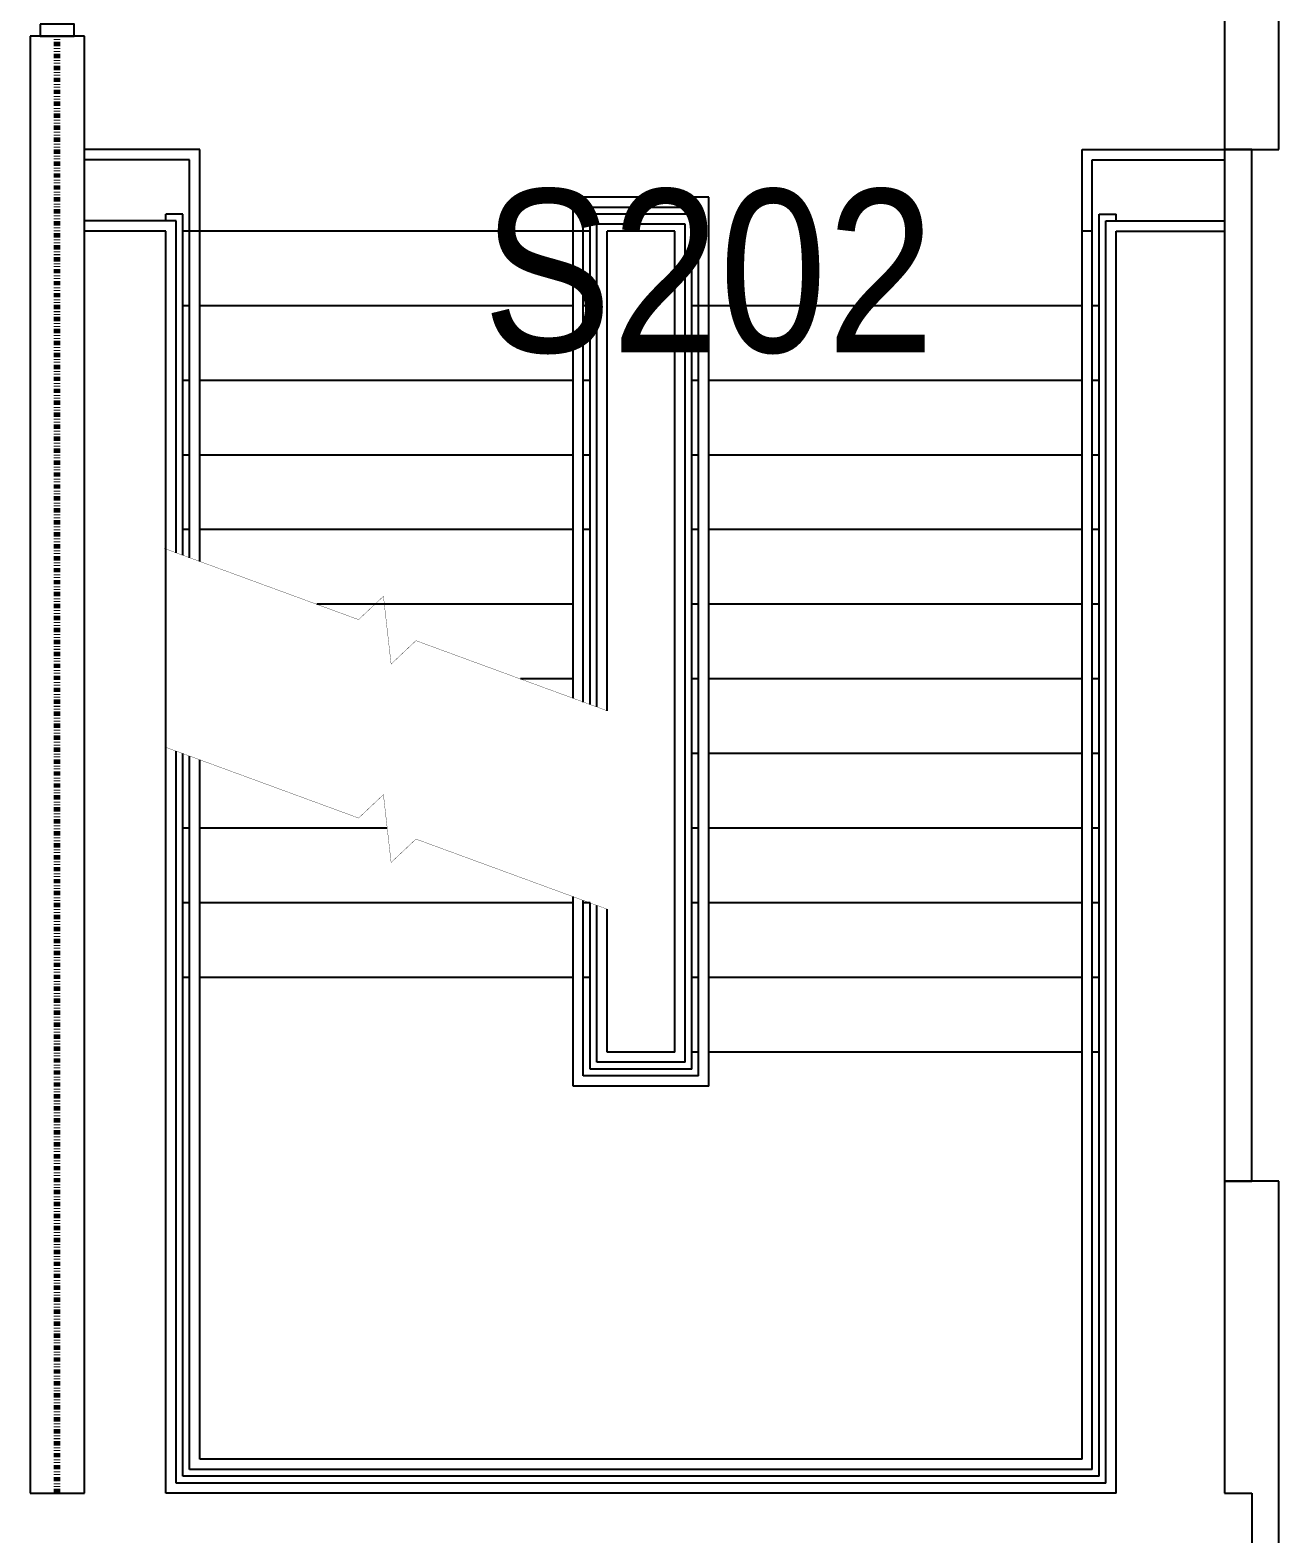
# Model space of a CAD drawing. Header units: inches. Extents: x -2562 to 2562, y 45 to 1163.
# Drawn here: x 2374 to 2558, y 757 to 978.6 of the extents above; entities that cross this region are included whole.
import ezdxf

# ---------------------------------------------------------------- set-up
doc = ezdxf.new("R2010")
doc.units = ezdxf.units.IN
doc.header["$LTSCALE"] = 10
doc.header["$MEASUREMENT"] = 0
doc.linetypes.add('DIVIDE2', pattern=[0.625, 0.25, -0.125, 0, -0.125, 0, -0.125])
for name, color, linetype in [('A-DOOR', 2, 'CONTINUOUS'), ('A-FLOR', 3, 'CONTINUOUS'), ('A-IDEN-VNUM', 4, 'CONTINUOUS'), ('A-WALL', 5, 'CONTINUOUS')]:
    doc.layers.add(name, color=color, linetype=linetype)
doc.styles.add('ROOMVNUMBER', font='arial.ttf', dxfattribs={"width": 0.85, "height": 30})

msp = doc.modelspace()

# ---------------------------------------------------------------- linework, layer by layer
at = {"layer": 'A-DOOR', "linetype": 'Continuous', "lineweight": -3}
msp.add_lwpolyline([(2375.5, 979.5), (2375.5, 977.75), (2380.5, 977.75), (2380.5, 979.5)], close=True, dxfattribs=at)
at = {"layer": 'A-FLOR'}
for p, q in [((2397.5, 961), (2382, 961)), ((2399, 961), (2397.5, 961)), ((2399, 900.32), (2399, 961)), ((2529, 768), (2529, 961)), ((2529, 961), (2550, 961)), ((2397.5, 959.5), (2382, 959.5)), ((2397.5, 900.87), (2397.5, 959.5)), ((2530.5, 766.5), (2530.5, 959.5)), ((2530.5, 959.5), (2550, 959.5)), ((2474, 954), (2454, 954)), ((2454, 880.15), (2454, 954)), ((2474, 823), (2474, 954)), ((2394, 950.5), (2394, 951.5)), ((2396.5, 951.5), (2394, 951.5)), ((2396.5, 901.24), (2396.5, 951.5)), ((2472.5, 952.5), (2455.5, 952.5)), ((2455.5, 879.6), (2455.5, 952.5)), ((2471.5, 951.5), (2456.5, 951.5)), ((2471.5, 951.5), (2456.5, 951.5)), ((2456.5, 879.24), (2456.5, 951.5)), ((2471.5, 825.5), (2471.5, 951.5)), ((2472.5, 824.5), (2472.5, 952.5)), ((2531.5, 765.5), (2531.5, 951.5)), ((2531.5, 951.5), (2534, 951.5)), ((2534, 950.5), (2534, 951.5)), ((2395.5, 950.5), (2382, 950.5)), ((2394, 949), (2382, 949)), ((2394, 902.15), (2394, 949)), ((2395.5, 901.6), (2395.5, 950.5)), ((2397.5, 949), (2396.5, 949)), ((2399, 949), (2397.5, 949)), ((2454, 949), (2399, 949)), ((2455.5, 949), (2454, 949)), ((2456.5, 949), (2455.5, 949)), ((2457.5, 878.87), (2457.5, 950)), ((2470.5, 950), (2457.5, 950)), ((2469, 949), (2459, 949)), ((2459, 878.32), (2459, 949)), ((2469, 828), (2469, 949)), ((2470.5, 826.5), (2470.5, 950)), ((2530.5, 949), (2529, 949)), ((2532.5, 764.5), (2532.5, 950.5)), ((2532.5, 950.5), (2550, 950.5)), ((2534, 763), (2534, 949)), ((2534, 949), (2550, 949)), ((2397.5, 938), (2396.5, 938)), ((2454, 938), (2399, 938)), ((2456.5, 938), (2455.5, 938)), ((2472.5, 938), (2471.5, 938)), ((2474, 938), (2472.5, 938)), ((2529, 938), (2474, 938)), ((2531.5, 938), (2530.5, 938)), ((2534, 763), (2534, 935)), ((2397.5, 927), (2396.5, 927)), ((2454, 927), (2399, 927)), ((2456.5, 927), (2455.5, 927)), ((2472.5, 927), (2471.5, 927)), ((2529, 927), (2474, 927)), ((2531.5, 927), (2530.5, 927)), ((2397.5, 916), (2396.5, 916)), ((2454, 916), (2399, 916)), ((2456.5, 916), (2455.5, 916)), ((2472.5, 916), (2471.5, 916)), ((2529, 916), (2474, 916)), ((2531.5, 916), (2530.5, 916)), ((2397.5, 905), (2396.5, 905)), ((2454, 905), (2399, 905)), ((2456.5, 905), (2455.5, 905)), ((2472.5, 905), (2471.5, 905)), ((2529, 905), (2474, 905)), ((2531.5, 905), (2530.5, 905)), ((2394, 763), (2394, 902.15)), ((2454, 894), (2416.23, 894)), ((2472.5, 894), (2471.5, 894)), ((2529, 894), (2474, 894)), ((2531.5, 894), (2530.5, 894)), ((2454, 883), (2446.24, 883)), ((2472.5, 883), (2471.5, 883)), ((2529, 883), (2474, 883)), ((2531.5, 883), (2530.5, 883)), ((2395.5, 764.5), (2395.5, 872.37)), ((2396.5, 765.5), (2396.5, 872)), ((2397.5, 766.5), (2397.5, 871.63)), ((2399, 768), (2399, 871.08)), ((2472.5, 872), (2471.5, 872)), ((2529, 872), (2474, 872)), ((2531.5, 872), (2530.5, 872)), ((2397.5, 861), (2396.5, 861)), ((2426.62, 861), (2399, 861)), ((2472.5, 861), (2471.5, 861)), ((2529, 861), (2474, 861)), ((2531.5, 861), (2530.5, 861)), ((2397.5, 850), (2396.5, 850)), ((2454, 850), (2399, 850)), ((2454, 823), (2454, 850.92)), ((2455.5, 824.5), (2455.5, 850.37)), ((2456.5, 850), (2455.5, 850)), ((2456.5, 825.5), (2456.5, 850)), ((2457.5, 826.5), (2457.5, 849.63)), ((2459, 828), (2459, 849.08)), ((2472.5, 850), (2471.5, 850)), ((2529, 850), (2474, 850)), ((2531.5, 850), (2530.5, 850)), ((2397.5, 839), (2396.5, 839)), ((2454, 839), (2399, 839)), ((2456.5, 839), (2455.5, 839)), ((2472.5, 839), (2471.5, 839)), ((2529, 839), (2474, 839)), ((2531.5, 839), (2530.5, 839)), ((2469, 828), (2459, 828)), ((2472.5, 828), (2471.5, 828)), ((2529, 828), (2474, 828)), ((2531.5, 828), (2530.5, 828)), ((2472.5, 824.5), (2455.5, 824.5)), ((2471.5, 825.5), (2456.5, 825.5)), ((2470.5, 826.5), (2457.5, 826.5)), ((2474, 823), (2454, 823)), ((2529, 768), (2399, 768)), ((2531.5, 765.5), (2396.5, 765.5)), ((2530.5, 766.5), (2397.5, 766.5)), ((2534, 763), (2394, 763)), ((2532.5, 764.5), (2395.5, 764.5))]:
    msp.add_line(p, q, dxfattribs=at)
at = {"layer": 'A-FLOR', "const_width": 0.045}
for points in [[(2459, 878.32), (2430.85, 888.64), (2427.19, 885.19), (2426.06, 895.19), (2422.4, 891.74), (2393.75, 902.24)], [(2459, 849.08), (2430.85, 859.4), (2427.19, 855.95), (2426.06, 865.95), (2422.4, 862.5), (2394, 872.92)]]:
    msp.add_lwpolyline(points, dxfattribs=at)
at = {"layer": 'A-WALL', "linetype": 'Continuous', "lineweight": -3}
for p, q in [((2550, 1027), (2550, 961)), ((2558, 961), (2558, 1027)), ((2382, 977.75), (2374, 977.75)), ((2374, 977.75), (2374, 763)), ((2382, 763), (2382, 977.75)), ((2550, 961), (2558, 961)), ((2554, 961), (2550, 961)), ((2550, 961), (2550, 809)), ((2554, 809), (2554, 961)), ((2558, 809), (2550, 809)), ((2550, 809), (2550, 763)), ((2550, 809), (2554, 809)), ((2558, 763), (2558, 809)), ((2374, 763), (2382, 763)), ((2550, 763), (2554, 763)), ((2554, 763), (2554, 743)), ((2558, 763), (2558, 763)), ((2558, 743), (2558, 763))]:
    msp.add_line(p, q, dxfattribs=at)
at = {"layer": 'A-WALL', "linetype": 'DIVIDE2', "lineweight": 140, "ltscale": 0.25}
msp.add_line((2378, 763), (2378, 977.75), dxfattribs=at)

# ---------------------------------------------------------------- texts
at = {"layer": 'A-IDEN-VNUM', "style": 'ROOMVNUMBER', "width": 0.85}
msp.add_text('S202', height=24, rotation=360, dxfattribs=at).set_placement((2440.69, 931.15))

doc.saveas('drawing.dxf')
